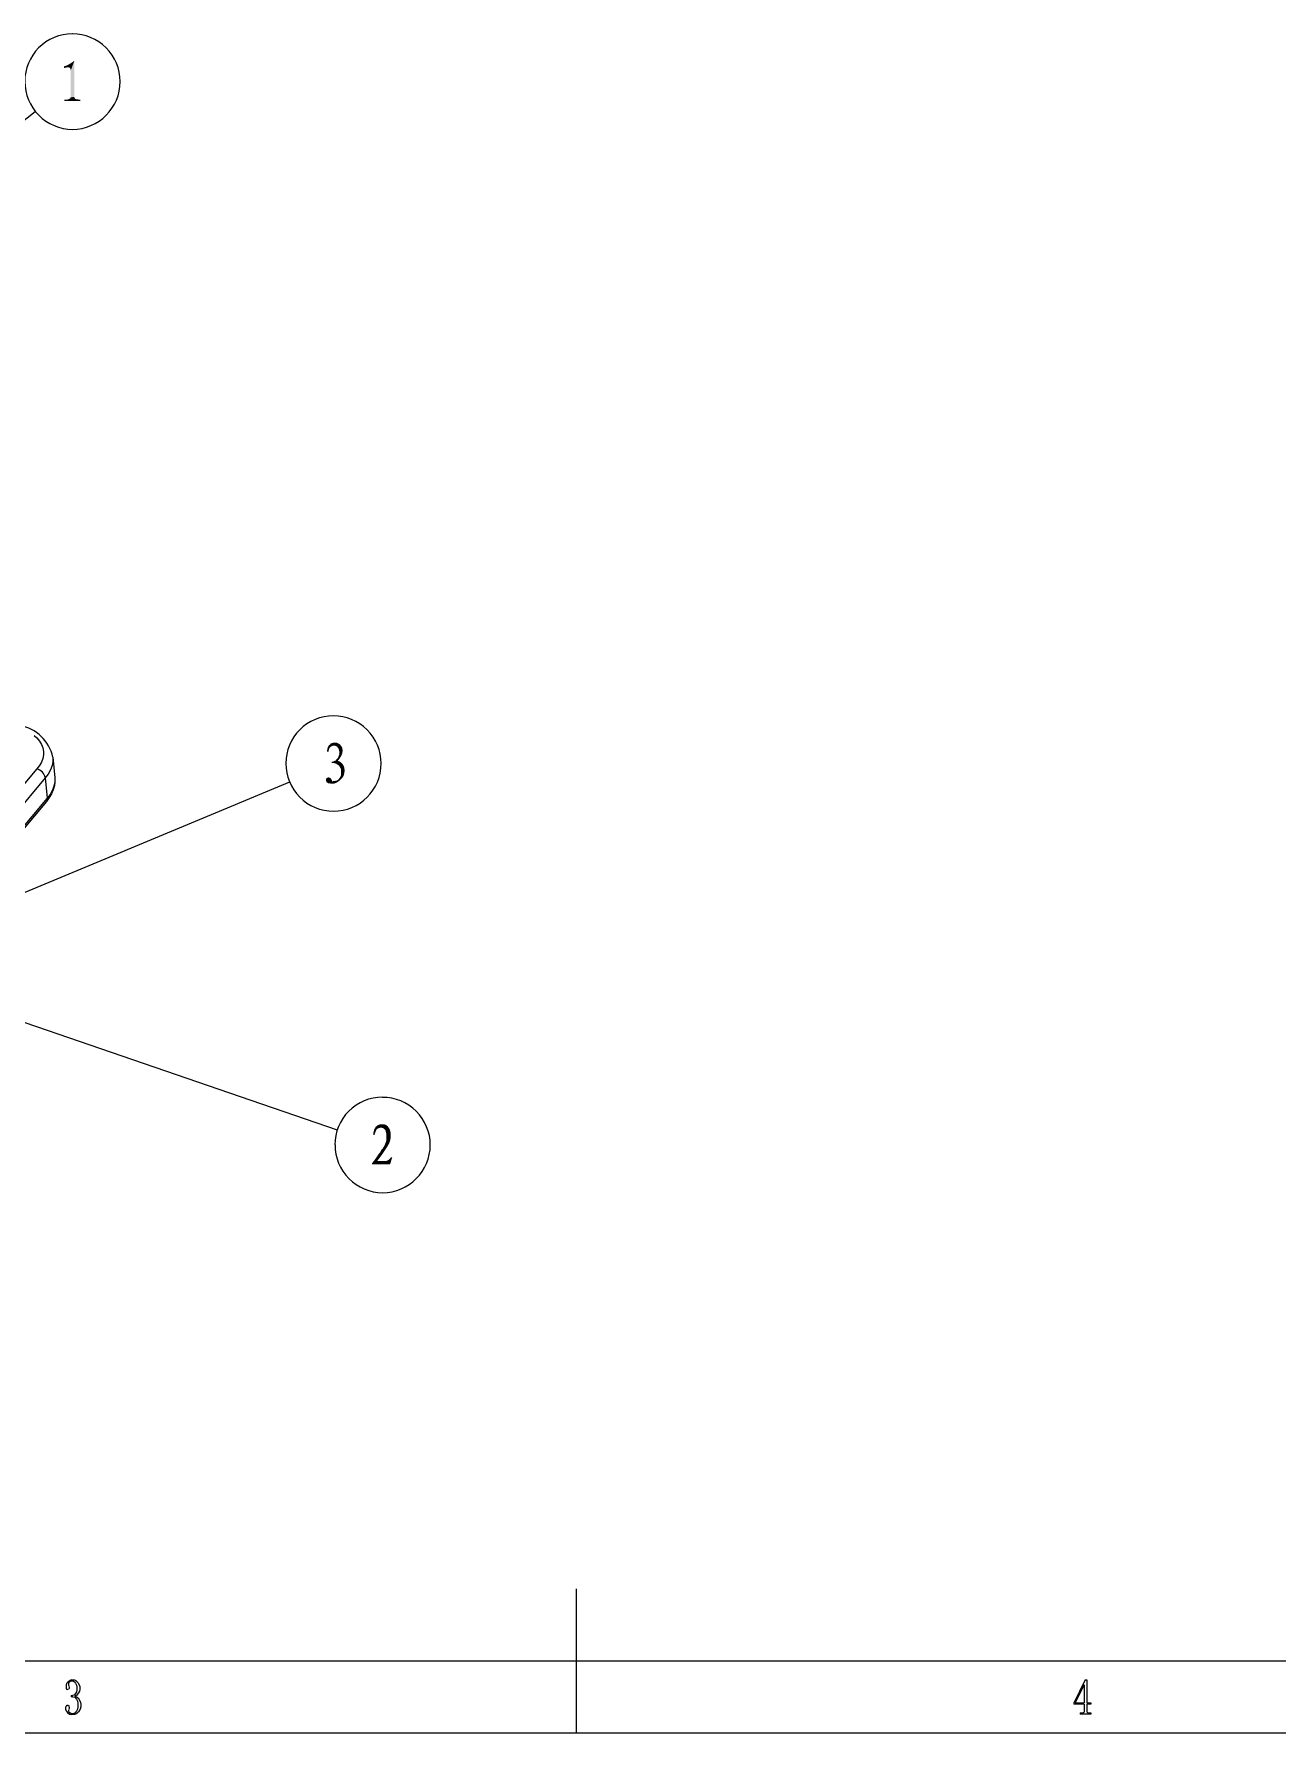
# Model space of a CAD drawing. Header units: millimetres. Extents: x 25 to 550, y -188 to 205.
# Drawn here: x 240.7 to 348.5, y -187.8 to -40.5 of the extents above; entities that cross this region are included whole.
import ezdxf

# ---------------------------------------------------------------- set-up
doc = ezdxf.new("R2010")
doc.units = ezdxf.units.MM
doc.layers.add('PDF_图层 1', color=7, linetype='Continuous', true_color=0x231f20)

msp = doc.modelspace()

# ---------------------------------------------------------------- linework, layer by layer
at = {"layer": 'PDF_图层 1', "color": 7, "lineweight": -3}
for points in [[(240.84, -47.21), (203.96, -76.41)], [(240.73, -101.27), (240.98, -101.49)], [(240.98, -101.49), (241.21, -101.78)], [(241.21, -101.78), (241.38, -102.06)], [(241.38, -102.06), (241.49, -102.34)], [(241.49, -102.34), (241.55, -102.65)], [(241.55, -102.96), (241.49, -103.27)], [(241.55, -102.65), (241.55, -102.96)], [(240.98, -104.18), (238.78, -106.8)], [(241.21, -103.89), (240.98, -104.18)], [(241.38, -103.58), (241.21, -103.89)], [(241.49, -103.27), (241.38, -103.58)], [(242.17, -104.26), (241.97, -104.63)], [(242.31, -103.89), (242.17, -104.26)], [(242.36, -103.53), (242.31, -103.89)], [(242.36, -103.16), (242.53, -104.94)], [(242.36, -103.16), (242.36, -103.36)], [(242.36, -103.36), (242.36, -103.53)], [(262.88, -105.33), (234.49, -117.13)], [(241.71, -104.94), (239.01, -108.18)], [(241.97, -104.63), (241.71, -104.94)], [(241.71, -104.94), (241.88, -106.71)], [(242.53, -104.94), (242.53, -105.28), (242.5, -105.61), (242.39, -105.98), (242.25, -106.32), (242.05, -106.66), (241.8, -107)], [(242.53, -104.94), (242.53, -105.11), (242.53, -105.3), (242.45, -105.67), (242.34, -106.01), (242.14, -106.38), (241.88, -106.71)], [(241.88, -106.71), (236.66, -112.89)], [(241.8, -107), (236.72, -113.04)], [(241.86, -106.91), (241.83, -106.97)], [(241.88, -106.8), (241.86, -106.91)], [(241.88, -106.71), (241.88, -106.8)], [(235.28, -124.58), (267.02, -135.47)], [(287.74, -175.25), (287.74, -187.72)], [(56.53, -181.49), (543.94, -181.49)], [(243.55, -183.46), (243.52, -183.6)], [(243.52, -183.6), (243.52, -183.8)], [(243.52, -183.8), (243.52, -183.89)], [(243.52, -183.89), (243.55, -183.94)], [(243.69, -183.32), (243.55, -183.46)], [(243.55, -183.94), (243.61, -183.97)], [(243.69, -183.97), (243.63, -183.97)], [(243.86, -183.21), (243.69, -183.32)], [(243.75, -183.38), (243.72, -183.46)], [(243.72, -183.46), (243.72, -183.6)], [(243.72, -183.6), (243.75, -183.66)], [(243.83, -183.32), (243.75, -183.38)], [(243.75, -183.69), (243.77, -183.75)], [(243.77, -183.89), (243.75, -183.94)], [(243.77, -183.77), (243.77, -183.83)], [(243.77, -183.83), (243.77, -183.89)], [(243.92, -183.27), (243.83, -183.32)], [(243.97, -183.15), (243.86, -183.21)], [(244, -183.27), (243.92, -183.27)], [(243.97, -183.15), (244.23, -183.15)], [(244.14, -183.27), (244, -183.27)], [(244.14, -183.27), (244.25, -183.32)], [(244.23, -183.15), (244.37, -183.21)], [(244.25, -183.32), (244.34, -183.43)], [(244.34, -183.43), (244.42, -183.6)], [(244.37, -183.21), (244.54, -183.38)], [(244.42, -183.6), (244.45, -183.75)], [(244.45, -184.03), (244.42, -184.17)], [(244.45, -183.75), (244.45, -184.03)], [(244.54, -183.38), (244.65, -183.58)], [(244.65, -183.58), (244.71, -183.72)], [(244.71, -183.97), (244.68, -184.11)], [(244.71, -183.72), (244.71, -183.97)], [(331.87, -183.15), (330.88, -185.16)], [(331.78, -183.58), (330.99, -185.13)], [(331.78, -183.58), (331.78, -185.13)], [(331.87, -183.15), (332.01, -183.15)], [(332.01, -183.15), (332.01, -185.13)], [(243.49, -185.47), (243.46, -185.52)], [(243.46, -185.52), (243.46, -185.69)], [(243.52, -185.41), (243.49, -185.47)], [(243.58, -185.35), (243.52, -185.41)], [(243.61, -185.33), (243.66, -185.33)], [(243.69, -185.35), (243.75, -185.41)], [(243.75, -185.41), (243.77, -185.47)], [(243.77, -185.47), (243.77, -185.52)], [(243.77, -185.52), (243.77, -185.58)], [(243.77, -185.58), (243.77, -185.64)], [(243.94, -184.51), (244.06, -184.51)], [(243.94, -184.51), (243.94, -184.62)], [(244.11, -184.62), (243.94, -184.62)], [(244.2, -184.48), (244.06, -184.51)], [(244.11, -184.62), (244.28, -184.65)], [(244.34, -184.34), (244.2, -184.48)], [(244.4, -184.51), (244.28, -184.54)], [(244.28, -184.54), (244.42, -184.62)], [(244.28, -184.65), (244.42, -184.82)], [(244.42, -184.17), (244.34, -184.34)], [(244.48, -184.42), (244.4, -184.51)], [(244.42, -184.62), (244.56, -184.7)], [(244.42, -184.82), (244.51, -184.99)], [(244.59, -184.28), (244.48, -184.42)], [(244.51, -184.99), (244.54, -185.16)], [(244.54, -185.49), (244.51, -185.69)], [(244.54, -185.16), (244.54, -185.49)], [(244.56, -184.7), (244.68, -184.9)], [(244.68, -184.11), (244.59, -184.28)], [(244.68, -184.9), (244.76, -185.1)], [(244.79, -185.49), (244.73, -185.69)], [(244.76, -185.1), (244.79, -185.24)], [(244.79, -185.24), (244.79, -185.49)], [(330.88, -185.16), (330.88, -185.24)], [(331.78, -185.24), (330.88, -185.24)], [(330.99, -185.13), (331.78, -185.13)], [(331.78, -185.24), (331.78, -185.86)], [(332.01, -185.13), (332.37, -185.13)], [(332.37, -185.24), (332.01, -185.24)], [(332.01, -185.24), (332.01, -185.86)], [(332.37, -185.13), (332.37, -185.24)], [(243.46, -185.69), (243.52, -185.83)], [(243.52, -185.83), (243.63, -185.97)], [(243.63, -185.97), (243.8, -186.12)], [(243.77, -185.64), (243.75, -185.69), (243.72, -185.75)], [(243.72, -185.78), (243.72, -185.86)], [(243.72, -185.86), (243.75, -185.92)], [(243.75, -185.92), (243.83, -185.97)], [(243.8, -186.12), (243.94, -186.14)], [(243.83, -185.97), (243.92, -186.03)], [(243.92, -186.03), (243.97, -186.06)], [(244.25, -186.14), (243.94, -186.14)], [(243.97, -186.06), (244.17, -186.06)], [(244.31, -186), (244.17, -186.06)], [(244.42, -186.09), (244.25, -186.14)], [(244.42, -185.86), (244.31, -186)], [(244.51, -185.69), (244.42, -185.86)], [(244.59, -185.92), (244.42, -186.09)], [(244.73, -185.69), (244.59, -185.92)], [(331.44, -186), (331.64, -186)], [(331.44, -186), (331.44, -186.12)], [(332.35, -186.12), (331.44, -186.12)], [(331.64, -186), (331.7, -186)], [(331.75, -185.97), (331.7, -186)], [(331.78, -185.92), (331.75, -185.97)], [(331.78, -185.86), (331.78, -185.92)], [(332.01, -185.86), (332.01, -185.92)], [(332.01, -185.92), (332.06, -185.97)], [(332.06, -185.97), (332.12, -186)], [(332.12, -186), (332.18, -186)], [(332.18, -186), (332.35, -186)], [(332.35, -186), (332.35, -186.12)], [(25.27, -187.75), (550.2, -187.75)]]:
    msp.add_lwpolyline(points, dxfattribs=at)
for centre, radius, start, end in [((244.04, -44.57), 4.11, 89.8118, 180.1882), ((244.07, -44.59), 4.13, 0.1452, 90.2394), ((244.07, -44.6), 4.13, 179.7606, 269.8548), ((244.05, -44.58), 4.15, 270.0924, 359.9076), ((266.67, -103.68), 4.11, 89.8174, 180.1891), ((266.7, -103.71), 4.13, 0.1484, 90.2297), ((238.92, -103.89), 3.52, 12.0419, 80.2826), ((240.74, -105.15), 1, 12.0601, 75.778), ((266.7, -103.71), 4.13, 179.7606, 269.8548), ((266.68, -103.69), 4.15, 270.0965, 359.9035), ((270.93, -136.75), 4.11, 89.816, 180.184), ((270.96, -136.78), 4.13, 0.1549, 90.2362), ((270.96, -136.78), 4.13, 179.7555, 269.8534), ((270.94, -136.76), 4.15, 270.0928, 359.9072)]:
    msp.add_arc(centre, radius, start, end, dxfattribs=at)
at = {"layer": 'PDF_图层 1', "color": 7, "transparency": 33554559}
for points in [[(243.72, -43.34), (243.32, -43.28), (243.55, -43.2)], [(243.32, -43.28), (243.72, -43.34), (243.52, -43.37)], [(243.52, -43.37), (243.32, -43.43), (243.32, -43.28)], [(243.72, -43.34), (243.55, -43.2), (243.77, -43.09)], [(243.72, -43.34), (244, -42.95), (244.23, -42.78)], [(243.8, -43.37), (243.72, -43.34), (244.23, -42.78)], [(243.72, -43.34), (243.77, -43.09), (244, -42.95)], [(243.86, -43.43), (243.8, -43.37), (244.23, -42.78)], [(243.89, -43.48), (243.86, -43.43), (244.23, -42.78)], [(243.92, -43.62), (243.89, -43.48), (244.23, -42.78)], [(243.92, -43.62), (244.23, -42.78), (244.23, -45.91)], [(244.23, -45.91), (243.92, -45.96), (243.92, -43.62)], [(244.65, -46.16), (244.76, -46.16), (243.35, -46.28)], [(243.61, -46.16), (244.65, -46.16), (243.35, -46.28)], [(243.49, -46.16), (243.61, -46.16), (243.35, -46.28)], [(243.49, -46.16), (243.35, -46.28), (243.35, -46.16)], [(243.35, -46.28), (244.76, -46.16), (244.76, -46.28)], [(244.45, -46.13), (244.54, -46.13), (243.61, -46.16)], [(244.45, -46.13), (243.61, -46.16), (243.69, -46.13)], [(243.61, -46.16), (244.54, -46.13), (244.65, -46.16)], [(244.37, -46.11), (243.69, -46.13), (243.75, -46.11)], [(243.69, -46.13), (244.37, -46.11), (244.45, -46.13)], [(244.31, -46.08), (243.75, -46.11), (243.8, -46.08)], [(243.75, -46.11), (244.31, -46.08), (244.37, -46.11)], [(243.8, -46.08), (243.86, -46.05), (244.25, -46.02)], [(243.8, -46.08), (244.25, -46.02), (244.31, -46.08)], [(244.25, -46.02), (243.86, -46.05), (243.89, -45.99)], [(244.23, -45.96), (243.89, -45.99), (243.92, -45.96)], [(243.89, -45.99), (244.23, -45.96), (244.25, -46.02)], [(243.92, -45.96), (244.23, -45.91), (244.23, -45.96)], [(266.29, -102.54), (266.12, -102.68), (266.15, -102.51)], [(266.12, -102.68), (266.29, -102.54), (266.26, -102.68)], [(266.32, -102.43), (266.15, -102.51), (266.18, -102.37)], [(266.15, -102.51), (266.32, -102.43), (266.29, -102.54)], [(266.43, -102.28), (266.18, -102.37), (266.23, -102.26)], [(266.43, -102.28), (266.38, -102.34), (266.18, -102.37)], [(266.18, -102.37), (266.38, -102.34), (266.32, -102.43)], [(266.63, -102.17), (266.23, -102.26), (266.29, -102.14)], [(266.63, -102.17), (266.57, -102.2), (266.23, -102.26)], [(266.57, -102.2), (266.49, -102.23), (266.23, -102.26)], [(266.23, -102.26), (266.49, -102.23), (266.43, -102.29)], [(267.31, -102.12), (266.29, -102.14), (266.38, -102.06)], [(266.63, -102.17), (266.29, -102.14), (267.31, -102.12)], [(267.11, -101.97), (267.22, -102.03), (266.38, -102.06)], [(267.11, -101.97), (266.38, -102.06), (266.46, -101.97)], [(266.38, -102.06), (267.22, -102.03), (267.31, -102.12)], [(266.46, -101.97), (266.55, -101.95), (267.02, -101.92)], [(266.46, -101.97), (267.02, -101.92), (267.11, -101.97)], [(267.02, -101.92), (266.55, -101.95), (266.6, -101.92)], [(266.94, -101.89), (266.6, -101.92), (266.77, -101.89)], [(266.6, -101.92), (266.94, -101.89), (267.02, -101.92)], [(266.74, -102.17), (266.63, -102.17), (267.31, -102.12)], [(266.86, -102.17), (266.74, -102.17), (267.31, -102.12)], [(266.94, -102.2), (266.86, -102.17), (267.31, -102.12)], [(266.94, -102.2), (267.31, -102.12), (267.39, -102.23)], [(267.39, -102.23), (267.02, -102.26), (266.94, -102.2)], [(267.08, -102.34), (267.02, -102.26), (267.39, -102.23)], [(267.08, -102.34), (267.39, -102.23), (267.45, -102.34)], [(267.45, -102.34), (267.14, -102.43), (267.08, -102.34)], [(267.08, -103.22), (267.14, -103.07), (267.36, -103.05)], [(267.08, -103.22), (267.36, -103.05), (267.25, -103.24)], [(267.14, -102.43), (267.45, -102.34), (267.48, -102.48)], [(267.48, -102.48), (267.17, -102.54), (267.14, -102.43)], [(267.36, -103.05), (267.14, -103.08), (267.19, -102.93)], [(267.19, -102.65), (267.17, -102.54), (267.48, -102.48)], [(267.19, -102.65), (267.48, -102.48), (267.48, -102.65)], [(267.48, -102.65), (267.19, -102.79), (267.19, -102.65)], [(267.19, -102.79), (267.48, -102.65), (267.45, -102.85)], [(267.45, -102.85), (267.19, -102.93), (267.19, -102.79)], [(267.19, -102.93), (267.45, -102.85), (267.36, -103.05)], [(266.63, -103.55), (267.34, -103.61), (266.54, -103.67)], [(266.63, -103.55), (266.54, -103.67), (266.54, -103.55)], [(266.74, -103.67), (266.54, -103.67), (267.34, -103.61)], [(267.22, -103.53), (266.63, -103.55), (266.74, -103.5)], [(266.63, -103.55), (267.22, -103.53), (267.34, -103.61)], [(267.08, -103.47), (266.74, -103.5), (266.88, -103.44)], [(266.74, -103.5), (267.08, -103.47), (267.22, -103.53)], [(266.74, -103.67), (267.34, -103.61), (267.42, -103.7)], [(267.42, -103.7), (266.91, -103.72), (266.74, -103.67)], [(266.88, -103.44), (266.97, -103.33), (267.25, -103.24)], [(266.88, -103.44), (267.25, -103.24), (267.08, -103.47)], [(266.91, -103.72), (267.42, -103.7), (267.5, -103.78)], [(267.5, -103.78), (267.05, -103.81), (266.91, -103.72)], [(267.25, -103.24), (266.97, -103.33), (267.08, -103.22)], [(267.17, -103.89), (267.05, -103.81), (267.5, -103.78)], [(267.17, -103.89), (267.5, -103.78), (267.56, -103.89)], [(267.56, -103.89), (267.25, -104.01), (267.17, -103.89)], [(267.25, -104.01), (267.56, -103.89), (267.62, -104.03)], [(267.62, -104.03), (267.31, -104.12), (267.25, -104.01)], [(267.31, -104.12), (267.62, -104.03), (267.65, -104.2)], [(267.65, -104.2), (267.36, -104.29), (267.31, -104.12)], [(267.36, -104.29), (267.65, -104.2), (267.65, -104.4)], [(267.65, -104.4), (267.36, -104.43), (267.36, -104.29)], [(267.36, -104.6), (267.36, -104.43), (267.65, -104.4)], [(267.36, -104.6), (267.65, -104.4), (267.62, -104.6)], [(266.46, -104.99), (266.04, -105.05), (266.09, -104.99)], [(266.04, -105.05), (266.46, -104.99), (266.49, -105.05)], [(266.49, -105.05), (266.55, -105.13), (266.04, -105.16)], [(266.49, -105.05), (266.04, -105.16), (266.04, -105.05)], [(266.04, -105.19), (266.04, -105.16), (266.54, -105.13)], [(266.07, -105.25), (266.04, -105.19), (266.55, -105.13)], [(266.07, -105.25), (266.55, -105.13), (266.57, -105.25)], [(266.57, -105.25), (266.09, -105.3), (266.07, -105.25)], [(266.4, -104.97), (266.09, -104.99), (266.15, -104.94)], [(266.09, -104.99), (266.4, -104.97), (266.46, -104.99)], [(267.08, -105.3), (266.09, -105.3), (266.57, -105.25)], [(267.08, -105.3), (266.15, -105.36), (266.09, -105.3)], [(266.32, -104.91), (266.15, -104.94), (266.23, -104.91)], [(266.15, -104.94), (266.32, -104.91), (266.4, -104.97)], [(266.15, -105.36), (267.08, -105.3), (266.91, -105.39)], [(266.91, -105.39), (266.23, -105.42), (266.15, -105.36)], [(266.35, -105.42), (266.23, -105.42), (266.91, -105.39)], [(266.46, -105.45), (266.35, -105.42), (266.91, -105.39)], [(266.6, -105.45), (266.46, -105.45), (266.91, -105.39)], [(267.08, -105.3), (266.57, -105.25), (266.77, -105.22)], [(266.6, -105.45), (266.91, -105.39), (266.74, -105.45)], [(267.08, -105.3), (266.77, -105.22), (266.97, -105.19)], [(267.28, -105.13), (266.97, -105.19), (267.11, -105.11)], [(266.97, -105.19), (267.28, -105.13), (267.08, -105.3)], [(267.11, -105.11), (267.19, -104.99), (267.45, -104.97)], [(267.11, -105.11), (267.45, -104.97), (267.28, -105.13)], [(267.45, -104.97), (267.19, -104.99), (267.28, -104.88)], [(267.56, -104.8), (267.28, -104.88), (267.34, -104.74)], [(267.28, -104.88), (267.56, -104.8), (267.45, -104.97)], [(267.62, -104.6), (267.34, -104.74), (267.36, -104.6)], [(267.34, -104.74), (267.62, -104.6), (267.56, -104.8)], [(270.18, -135.58), (270.41, -135.47), (270.35, -135.58)], [(270.41, -135.47), (270.19, -135.58), (270.21, -135.47)], [(270.5, -135.38), (270.21, -135.47), (270.24, -135.38)], [(270.21, -135.47), (270.5, -135.38), (270.41, -135.47)], [(270.58, -135.33), (270.24, -135.38), (270.3, -135.33)], [(270.24, -135.38), (270.58, -135.33), (270.5, -135.38)], [(270.81, -135.27), (270.3, -135.33), (270.33, -135.24)], [(270.81, -135.27), (270.69, -135.3), (270.3, -135.33)], [(270.3, -135.33), (270.69, -135.3), (270.58, -135.33)], [(270.33, -135.24), (270.35, -135.21), (271.4, -135.16)], [(270.81, -135.27), (270.33, -135.24), (271.4, -135.16)], [(271.4, -135.16), (270.35, -135.21), (270.44, -135.13)], [(271.29, -135.07), (270.44, -135.13), (270.52, -135.07)], [(270.44, -135.13), (271.29, -135.07), (271.4, -135.16)], [(271.2, -135.02), (270.52, -135.07), (270.64, -135.02)], [(270.52, -135.07), (271.2, -135.02), (271.29, -135.07)], [(270.92, -134.99), (271.12, -134.99), (270.64, -135.02)], [(270.92, -134.99), (270.64, -135.02), (270.72, -134.99)], [(270.64, -135.02), (271.12, -134.99), (271.2, -135.02)], [(270.81, -135.27), (271.4, -135.16), (271.48, -135.27)], [(271.48, -135.27), (270.95, -135.3), (270.81, -135.27)], [(271.03, -135.33), (270.95, -135.3), (271.48, -135.27)], [(271.12, -135.41), (271.03, -135.33), (271.48, -135.27)], [(271.12, -135.41), (271.48, -135.27), (271.57, -135.41)], [(271.57, -135.41), (271.2, -135.5), (271.12, -135.41)], [(271.2, -135.5), (271.57, -135.41), (271.62, -135.58)], [(271.62, -135.58), (271.23, -135.64), (271.2, -135.49)], [(270.27, -135.81), (270.13, -135.92), (270.16, -135.78)], [(270.13, -135.92), (270.27, -135.81), (270.27, -135.92)], [(270.35, -135.58), (270.16, -135.69), (270.19, -135.58)], [(270.16, -135.69), (270.35, -135.58), (270.33, -135.69)], [(270.33, -135.69), (270.16, -135.78), (270.16, -135.69)], [(270.16, -135.78), (270.33, -135.69), (270.27, -135.81)], [(271.37, -136.91), (270.98, -137.05), (271.06, -136.91)], [(270.98, -137.05), (271.37, -136.91), (271.2, -137.16)], [(271.06, -136.91), (271.12, -136.79), (271.51, -136.65)], [(271.06, -136.91), (271.51, -136.65), (271.37, -136.91)], [(271.51, -136.65), (271.12, -136.79), (271.2, -136.62)], [(271.6, -136.43), (271.2, -136.62), (271.26, -136.43)], [(271.2, -136.62), (271.6, -136.43), (271.51, -136.65)], [(271.26, -135.75), (271.23, -135.64), (271.62, -135.58)], [(271.26, -135.75), (271.62, -135.58), (271.65, -135.75)], [(271.65, -135.75), (271.29, -135.89), (271.26, -135.75)], [(271.26, -136.43), (271.29, -136.26), (271.65, -136.17)], [(271.26, -136.43), (271.65, -136.17), (271.6, -136.43)], [(271.29, -135.89), (271.65, -135.75), (271.65, -135.95)], [(271.65, -135.95), (271.29, -136.06), (271.29, -135.89)], [(271.29, -136.06), (271.65, -135.95), (271.65, -136.17)], [(271.65, -136.17), (271.29, -136.26), (271.29, -136.06)], [(270.5, -138.15), (270.04, -138.35), (270.27, -138.06)], [(270.5, -138.15), (271.31, -138.15), (270.04, -138.35)], [(270.04, -138.46), (270.04, -138.35), (271.31, -138.15)], [(271.6, -138.46), (270.04, -138.46), (271.31, -138.15)], [(270.27, -138.06), (270.44, -137.81), (270.78, -137.78)], [(270.27, -138.06), (270.78, -137.78), (270.5, -138.15)], [(270.78, -137.78), (270.44, -137.81), (270.61, -137.56)], [(271, -137.47), (270.61, -137.56), (270.75, -137.39)], [(270.61, -137.56), (271, -137.47), (270.78, -137.78)], [(270.75, -137.39), (270.86, -137.19), (271.2, -137.16)], [(270.75, -137.39), (271.2, -137.16), (271, -137.47)], [(271.2, -137.16), (270.86, -137.19), (270.98, -137.05)], [(271.6, -138.46), (271.31, -138.15), (271.43, -138.09)], [(271.43, -138.09), (271.51, -138.03), (271.79, -137.84)], [(271.43, -138.09), (271.79, -137.84), (271.6, -138.46)], [(271.51, -138.03), (271.6, -137.95), (271.79, -137.84)], [(271.79, -137.84), (271.6, -137.95), (271.68, -137.84)]]:
    msp.add_solid(points, dxfattribs=at)
at = {"layer": 'PDF_图层 1', "color": 7, "lineweight": -3, "transparency": 33554559}
for points in [[(240.84, -47.21), (240.84, -47.23), (240.87, -47.21), (240.87, -47.23)], [(262.88, -105.33), (262.88, -105.36), (262.91, -105.33), (262.91, -105.36)], [(241.8, -107), (241.8, -107.03), (241.83, -107), (241.83, -107.03)], [(267.02, -135.47), (267.02, -135.5), (267.05, -135.47), (267.05, -135.5)], [(243.63, -183.97), (243.63, -184), (243.66, -183.97), (243.66, -184)], [(243.72, -183.97), (243.72, -184), (243.75, -183.97), (243.75, -184)], [(243.75, -183.66), (243.75, -183.69), (243.77, -183.66), (243.77, -183.69)], [(243.75, -183.94), (243.75, -183.97), (243.77, -183.94), (243.77, -183.97)], [(243.77, -183.75), (243.77, -183.77), (243.8, -183.75), (243.8, -183.77)], [(331.78, -183.58), (331.78, -183.6), (331.81, -183.58), (331.81, -183.6)], [(243.58, -185.35), (243.58, -185.38), (243.61, -185.35), (243.61, -185.38)], [(243.66, -185.33), (243.66, -185.35), (243.69, -185.33), (243.69, -185.35)], [(243.72, -185.75), (243.72, -185.78), (243.75, -185.75), (243.75, -185.78)]]:
    msp.add_solid(points, dxfattribs=at)

doc.saveas('drawing.dxf')
